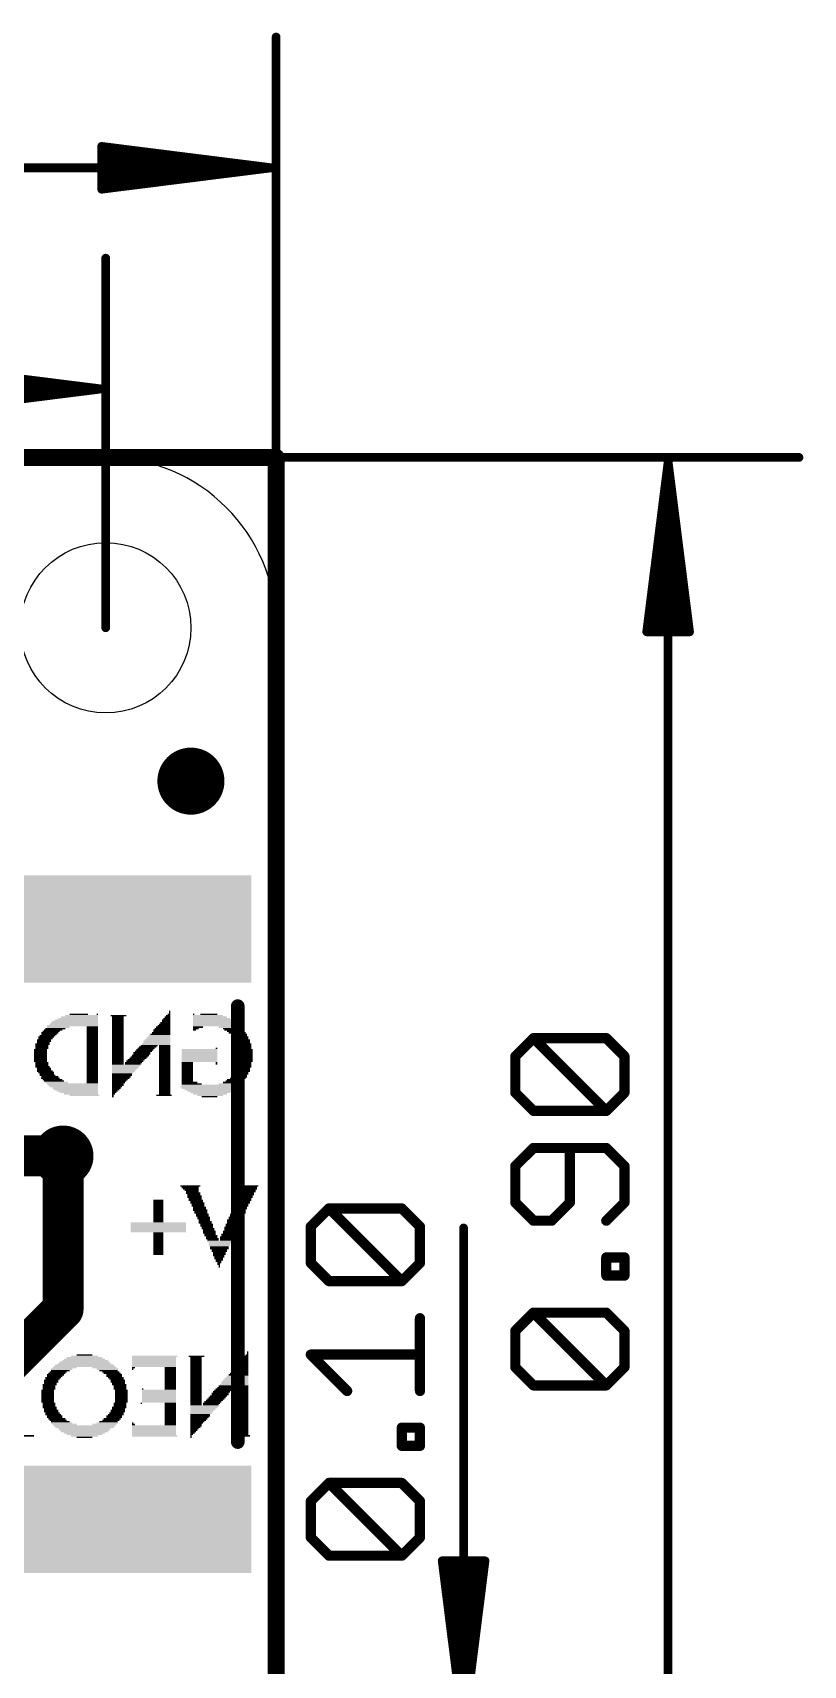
# Model space of a CAD drawing. Extents: x -8.6 to 58.7, y -9 to 29.5.
# Drawn here: x 47.17 to 58.66, y 4.85 to 29.19 of the extents above; entities that cross this region are included whole.
import ezdxf

# ---------------------------------------------------------------- set-up
doc = ezdxf.new("R2010")
doc.units = 0
for name, color, linetype in [('1', 12, 'CONTINUOUS'), ('16', 5, 'CONTINUOUS'), ('18', 110, 'CONTINUOUS'), ('20', 4, 'CONTINUOUS'), ('201', 6, 'CONTINUOUS'), ('21', 40, 'CONTINUOUS'), ('23', 53, 'CONTINUOUS'), ('47', 253, 'CONTINUOUS')]:
    doc.layers.add(name, color=color, linetype=linetype)

# ---------------------------------------------------------------- blocks, each defined once
blk = doc.blocks.new('PIE')
at = {"const_width": 0.5}
blk.add_lwpolyline([(0, -0.25, 1), (0, 0.25, 1), (0, -0.25)], format="xyb", dxfattribs=at)
blk = doc.blocks.new('RECT')
blk.add_solid([(-0.5, -0.5), (0.5, -0.5), (-0.5, 0.5), (0.5, 0.5)])
blk = doc.blocks.new('ROUNDV')
at = {"const_width": 0.5}
blk.add_lwpolyline([(0, -0.25, 1), (0, 0.25, 1), (0, -0.25)], format="xyb", dxfattribs=at)

msp = doc.modelspace()

# ---------------------------------------------------------------- linework, layer by layer
at = {"layer": '1'}
for points, const_width in [([(50.8, 22.86), (0, 22.86)], 0.254), ([(50.8, 0), (50.8, 22.86)], 0.254), ([(46.609, 12.446), (47.625, 12.446)], 0.6096)]:
    msp.add_lwpolyline(points, dxfattribs=dict(at, const_width=const_width))
for points, const_width in [([(50.8635, 22.86, 1), (50.7365, 22.86)], 0.127), ([(50.8, 22.7965, 1), (50.8, 22.9235)], 0.127), ([(47.625, 12.2936, 1), (47.625, 12.5984)], 0.3048)]:
    msp.add_lwpolyline(points, format="xyb", dxfattribs=dict(at, const_width=const_width))
at = {"layer": '16'}
for points, const_width in [([(50.8, 22.86), (0, 22.86)], 0.254), ([(50.8, 0), (50.8, 22.86)], 0.254), ([(47.625, 10.16), (47.625, 12.446)], 0.6096), ([(43.2752, 5.8102), (47.625, 10.16)], 0.6096)]:
    msp.add_lwpolyline(points, dxfattribs=dict(at, const_width=const_width))
for points, const_width in [([(50.8635, 22.86, 1), (50.7365, 22.86)], 0.127), ([(50.8, 22.7965, 1), (50.8, 22.9235)], 0.127), ([(47.7774, 12.446, 1), (47.4726, 12.446)], 0.3048), ([(47.4726, 10.16, 1), (47.7774, 10.16)], 0.3048), ([(47.7328, 10.0522, 1), (47.5172, 10.2678)], 0.3048)]:
    msp.add_lwpolyline(points, format="xyb", dxfattribs=dict(at, const_width=const_width))
at = {"layer": '20'}
for p, q in [((2.54, 22.86), (48.26, 22.86)), ((48.26, 22.86), (2.54, 22.86)), ((50.8, 20.32), (50.8, 2.54)), ((50.8, 2.54), (50.8, 20.32))]:
    msp.add_line(p, q, dxfattribs=at)
msp.add_circle((48.26, 20.32), 1.27, dxfattribs=at)
msp.add_arc((48.26, 20.32), 2.54, 0, 90, dxfattribs=at)
msp.add_arc((48.26, 20.32), 2.54, 0, 90, dxfattribs=at)
at = {"layer": '21', "const_width": 0.2032}
msp.add_lwpolyline([(50.228, 14.68), (50.228, 8.18)], dxfattribs=at)
at = {"layer": '21', "const_width": 0.1016}
for points in [[(50.2788, 14.68, 1), (50.1772, 14.68)], [(50.1772, 8.18, 1), (50.2788, 8.18)]]:
    msp.add_lwpolyline(points, format="xyb", dxfattribs=at)
at = {"layer": '23'}
msp.add_point((49.53, 18.034), dxfattribs=at)
at = {"layer": '47'}
for points, const_width in [([(50.8, 10.541), (50.8, 29.128)], 0.13), ([(50.735, 27.178), (48.2, 27.4972)], 0.13), ([(48.2, 27.4972), (48.2, 26.8588)], 0.13), ([(50.735, 27.178), (48.2, 27.438)], 0.13), ([(50.735, 27.178), (48.2, 27.308)], 0.13), ([(0.065, 27.178), (50.735, 27.178)], 0.13), ([(48.2, 26.8588), (50.735, 27.178)], 0.13), ([(48.2, 27.048), (50.735, 27.178)], 0.13), ([(48.2, 26.918), (50.735, 27.178)], 0.13), ([(48.26, 20.32), (48.26, 25.8309)], 0.13), ([(48.195, 23.8809), (45.66, 24.2002)], 0.13), ([(48.195, 23.8809), (45.66, 24.1409)], 0.13), ([(2.605, 23.8809), (48.195, 23.8809)], 0.13), ([(48.195, 23.8809), (45.66, 24.0109)], 0.13), ([(45.66, 23.5617), (48.195, 23.8809)], 0.13), ([(45.66, 23.7509), (48.195, 23.8809)], 0.13), ([(45.66, 23.6209), (48.195, 23.8809)], 0.13), ([(20.955, 22.86), (58.592, 22.86)], 0.13), ([(56.642, 22.795), (56.3228, 20.26)], 0.13), ([(56.642, 22.795), (56.382, 20.26)], 0.13), ([(56.642, 22.795), (56.512, 20.26)], 0.13), ([(56.642, 0.065), (56.642, 22.795)], 0.13), ([(56.9612, 20.26), (56.642, 22.795)], 0.13), ([(56.772, 20.26), (56.642, 22.795)], 0.13), ([(56.902, 20.26), (56.642, 22.795)], 0.13), ([(56.3228, 20.26), (56.9612, 20.26)], 0.13), ([(54.3643, 13.9312), (54.6355, 14.2024)], 0.1524), ([(54.6355, 14.2024), (55.7201, 14.2024)], 0.1524), ([(55.7201, 13.1177), (54.6355, 14.2024)], 0.1524), ([(55.7201, 14.2024), (55.9913, 13.9312)], 0.1524), ([(54.3643, 13.3889), (54.3643, 13.9312)], 0.1524), ([(55.9913, 13.9312), (55.9913, 13.3889)], 0.1524), ([(54.6355, 13.1177), (54.3643, 13.3889)], 0.1524), ([(55.9913, 13.3889), (55.7201, 13.1177)], 0.1524), ([(55.7201, 13.1177), (54.6355, 13.1177)], 0.1524), ([(54.6355, 12.5652), (54.3643, 12.294)], 0.1524), ([(55.7201, 12.5652), (54.6355, 12.5652)], 0.1524), ([(55.1778, 11.7517), (55.1778, 12.5652)], 0.1524), ([(55.9913, 12.294), (55.7201, 12.5652)], 0.1524), ([(54.3643, 12.294), (54.3643, 11.7517)], 0.1524), ([(55.9913, 11.7517), (55.9913, 12.294)], 0.1524), ([(51.3163, 11.3926), (51.5875, 11.6638)], 0.1524), ([(51.5875, 11.6638), (52.6721, 11.6638)], 0.1524), ([(52.6721, 10.5791), (51.5875, 11.6638)], 0.1524), ([(52.6721, 11.6638), (52.9433, 11.3926)], 0.1524), ([(54.3643, 11.7517), (54.6355, 11.4805)], 0.1524), ([(54.9066, 11.4805), (55.1778, 11.7517)], 0.1524), ([(55.7201, 11.4805), (55.9913, 11.7517)], 0.1524), ([(51.3163, 10.8503), (51.3163, 11.3926)], 0.1524), ([(52.9433, 11.3926), (52.9433, 10.8503)], 0.1524), ([(54.6355, 11.4805), (54.9066, 11.4805)], 0.1524), ([(53.594, 3.875), (53.594, 11.3728)], 0.13), ([(55.7201, 10.662), (55.7201, 10.9331)], 0.1524), ([(55.7201, 10.9331), (55.9913, 10.9331)], 0.1524), ([(55.9913, 10.9331), (55.9913, 10.662)], 0.1524), ([(51.5875, 10.5791), (51.3163, 10.8503)], 0.1524), ([(52.9433, 10.8503), (52.6721, 10.5791)], 0.1524), ([(55.9913, 10.662), (55.7201, 10.662)], 0.1524), ([(52.6721, 10.5791), (51.5875, 10.5791)], 0.1524), ([(52.9433, 8.9419), (52.9433, 10.0266)], 0.1524), ([(54.3643, 9.8383), (54.6355, 10.1095)], 0.1524), ([(54.6355, 10.1095), (55.7201, 10.1095)], 0.1524), ([(55.7201, 9.0248), (54.6355, 10.1095)], 0.1524), ([(55.7201, 10.1095), (55.9913, 9.8383)], 0.1524), ([(54.3643, 9.296), (54.3643, 9.8383)], 0.1524), ([(55.9913, 9.8383), (55.9913, 9.296)], 0.1524), ([(51.8586, 8.9419), (51.3163, 9.4843)], 0.1524), ([(51.3163, 9.4843), (52.9433, 9.4843)], 0.1524), ([(54.6355, 9.0248), (54.3643, 9.296)], 0.1524), ([(55.9913, 9.296), (55.7201, 9.0248)], 0.1524), ([(55.7201, 9.0248), (54.6355, 9.0248)], 0.1524), ([(52.6721, 8.1234), (52.6721, 8.3945)], 0.1524), ([(52.6721, 8.3945), (52.9433, 8.3945)], 0.1524), ([(52.9433, 8.3945), (52.9433, 8.1234)], 0.1524), ([(52.9433, 8.1234), (52.6721, 8.1234)], 0.1524), ([(51.3163, 7.2997), (51.5875, 7.5709)], 0.1524), ([(51.5875, 7.5709), (52.6721, 7.5709)], 0.1524), ([(52.6721, 6.4862), (51.5875, 7.5709)], 0.1524), ([(52.6721, 7.5709), (52.9433, 7.2997)], 0.1524), ([(51.3163, 6.7574), (51.3163, 7.2997)], 0.1524), ([(52.9433, 7.2997), (52.9433, 6.7574)], 0.1524), ([(51.5875, 6.4862), (51.3163, 6.7574)], 0.1524), ([(52.9433, 6.7574), (52.6721, 6.4862)], 0.1524), ([(52.6721, 6.4862), (51.5875, 6.4862)], 0.1524), ([(53.594, 3.875), (53.2748, 6.41)], 0.13), ([(53.2748, 6.41), (53.9132, 6.41)], 0.13), ([(53.594, 3.875), (53.334, 6.41)], 0.13), ([(53.594, 3.875), (53.464, 6.41)], 0.13), ([(53.9132, 6.41), (53.594, 3.875)], 0.13), ([(53.724, 6.41), (53.594, 3.875)], 0.13), ([(53.854, 6.41), (53.594, 3.875)], 0.13)]:
    msp.add_lwpolyline(points, dxfattribs=dict(at, const_width=const_width))
for points, const_width in [([(50.8325, 29.128, 1), (50.7675, 29.128)], 0.065), ([(48.2041, 27.5295, 1), (48.1959, 27.465)], 0.065), ([(48.2325, 27.4972, 1), (48.1675, 27.4972)], 0.065), ([(48.2033, 27.4703, 1), (48.1967, 27.4057)], 0.065), ([(48.2017, 27.3405, 1), (48.1983, 27.2755)], 0.065), ([(48.1983, 27.0805, 1), (48.2017, 27.0155)], 0.065), ([(50.7391, 27.1458, 1), (50.7309, 27.2102)], 0.065), ([(50.7309, 27.1458, 1), (50.7391, 27.2102)], 0.065), ([(50.7383, 27.1457, 1), (50.7317, 27.2103)], 0.065), ([(50.7317, 27.1457, 1), (50.7383, 27.2103)], 0.065), ([(50.7333, 27.1455, 1), (50.7367, 27.2105)], 0.065), ([(50.7367, 27.1455, 1), (50.7333, 27.2105)], 0.065), ([(50.735, 27.1455, 1), (50.735, 27.2105)], 0.065), ([(48.1967, 26.9503, 1), (48.2033, 26.8857)], 0.065), ([(48.1959, 26.891, 1), (48.2041, 26.8265)], 0.065), ([(48.1675, 26.8588, 1), (48.2325, 26.8588)], 0.065), ([(48.2925, 25.8309, 1), (48.2275, 25.8309)], 0.065), ([(48.1991, 23.8487, 1), (48.1909, 23.9132)], 0.065), ([(48.1909, 23.8487, 1), (48.1991, 23.9132)], 0.065), ([(48.1983, 23.8486, 1), (48.1917, 23.9132)], 0.065), ([(48.1917, 23.8486, 1), (48.1983, 23.9132)], 0.065), ([(48.1933, 23.8485, 1), (48.1967, 23.9134)], 0.065), ([(48.1967, 23.8485, 1), (48.1933, 23.9134)], 0.065), ([(48.195, 23.8484, 1), (48.195, 23.9134)], 0.065), ([(58.592, 22.8275, 1), (58.592, 22.8925)], 0.065), ([(56.6745, 22.795, 1), (56.6095, 22.795)], 0.065), ([(56.6742, 22.7991, 1), (56.6098, 22.7909)], 0.065), ([(56.6745, 22.7933, 1), (56.6095, 22.7967)], 0.065), ([(56.6745, 22.7967, 1), (56.6095, 22.7933)], 0.065), ([(56.6743, 22.7983, 1), (56.6097, 22.7917)], 0.065), ([(56.6743, 22.7917, 1), (56.6097, 22.7983)], 0.065), ([(56.6742, 22.7909, 1), (56.6098, 22.7991)], 0.065), ([(48.2275, 20.32, 1), (48.2925, 20.32)], 0.065), ([(56.2905, 20.2641, 1), (56.355, 20.2559)], 0.065), ([(56.3228, 20.2925, 1), (56.3228, 20.2275)], 0.065), ([(56.3497, 20.2633, 1), (56.4143, 20.2567)], 0.065), ([(56.4795, 20.2617, 1), (56.5445, 20.2583)], 0.065), ([(56.7395, 20.2583, 1), (56.8045, 20.2617)], 0.065), ([(56.8697, 20.2567, 1), (56.9343, 20.2633)], 0.065), ([(56.929, 20.2559, 1), (56.9935, 20.2641)], 0.065), ([(56.9612, 20.2275, 1), (56.9612, 20.2925)], 0.065), ([(54.6624, 14.2293, 1), (54.6085, 14.1754)], 0.0762), ([(54.6355, 14.2405, 1), (54.6355, 14.1643)], 0.0762), ([(54.6624, 14.1754, 1), (54.6085, 14.2293)], 0.0762), ([(55.7471, 14.2293, 1), (55.6932, 14.1754)], 0.0762), ([(55.7201, 14.1643, 1), (55.7201, 14.2405)], 0.0762), ([(54.4024, 13.9312, 1), (54.3262, 13.9312)], 0.0762), ([(54.3374, 13.9581, 1), (54.3913, 13.9043)], 0.0762), ([(56.0294, 13.9312, 1), (55.9532, 13.9312)], 0.0762), ([(55.9644, 13.9043, 1), (56.0182, 13.9581)], 0.0762), ([(54.3913, 13.4158, 1), (54.3374, 13.3619)], 0.0762), ([(54.3262, 13.3889, 1), (54.4024, 13.3889)], 0.0762), ([(55.9532, 13.3889, 1), (56.0294, 13.3889)], 0.0762), ([(56.0182, 13.3619, 1), (55.9644, 13.4158)], 0.0762), ([(54.6355, 13.1558, 1), (54.6355, 13.0796)], 0.0762), ([(54.6085, 13.0908, 1), (54.6624, 13.1446)], 0.0762), ([(55.6932, 13.1446, 1), (55.7471, 13.0908)], 0.0762), ([(55.6932, 13.0908, 1), (55.7471, 13.1446)], 0.0762), ([(55.7201, 13.0796, 1), (55.7201, 13.1558)], 0.0762), ([(54.6355, 12.6033, 1), (54.6355, 12.5271)], 0.0762), ([(54.6624, 12.5383, 1), (54.6085, 12.5921)], 0.0762), ([(55.2159, 12.5652, 1), (55.1397, 12.5652)], 0.0762), ([(55.7471, 12.5921, 1), (55.6932, 12.5383)], 0.0762), ([(55.7201, 12.5271, 1), (55.7201, 12.6033)], 0.0762), ([(54.4024, 12.294, 1), (54.3262, 12.294)], 0.0762), ([(54.3374, 12.321, 1), (54.3913, 12.2671)], 0.0762), ([(56.0294, 12.294, 1), (55.9532, 12.294)], 0.0762), ([(55.9644, 12.2671, 1), (56.0182, 12.321)], 0.0762), ([(51.6144, 11.6907, 1), (51.5605, 11.6368)], 0.0762), ([(51.5875, 11.7019, 1), (51.5875, 11.6257)], 0.0762), ([(51.6144, 11.6368, 1), (51.5605, 11.6907)], 0.0762), ([(52.6991, 11.6907, 1), (52.6452, 11.6368)], 0.0762), ([(52.6721, 11.6257, 1), (52.6721, 11.7019)], 0.0762), ([(54.3262, 11.7517, 1), (54.4024, 11.7517)], 0.0762), ([(54.3913, 11.7786, 1), (54.3374, 11.7248)], 0.0762), ([(55.1397, 11.7517, 1), (55.2159, 11.7517)], 0.0762), ([(55.2047, 11.7248, 1), (55.1509, 11.7786)], 0.0762), ([(55.9532, 11.7517, 1), (56.0294, 11.7517)], 0.0762), ([(56.0182, 11.7248, 1), (55.9644, 11.7786)], 0.0762), ([(51.3544, 11.3926, 1), (51.2782, 11.3926)], 0.0762), ([(51.2894, 11.4195, 1), (51.3433, 11.3656)], 0.0762), ([(52.9814, 11.3926, 1), (52.9052, 11.3926)], 0.0762), ([(52.9164, 11.3656, 1), (52.9702, 11.4195)], 0.0762), ([(54.6355, 11.5186, 1), (54.6355, 11.4424)], 0.0762), ([(54.6085, 11.4536, 1), (54.6624, 11.5075)], 0.0762), ([(54.8797, 11.5075, 1), (54.9336, 11.4536)], 0.0762), ([(54.9066, 11.4424, 1), (54.9066, 11.5186)], 0.0762), ([(55.6932, 11.5075, 1), (55.7471, 11.4536)], 0.0762), ([(53.6265, 11.3728, 1), (53.5615, 11.3728)], 0.065), ([(55.7582, 10.9331, 1), (55.682, 10.9331)], 0.0762), ([(55.7201, 10.9712, 1), (55.7201, 10.895)], 0.0762), ([(56.0294, 10.9331, 1), (55.9532, 10.9331)], 0.0762), ([(55.9913, 10.895, 1), (55.9913, 10.9712)], 0.0762), ([(51.3433, 10.8772, 1), (51.2894, 10.8233)], 0.0762), ([(51.2782, 10.8503, 1), (51.3544, 10.8503)], 0.0762), ([(52.9052, 10.8503, 1), (52.9814, 10.8503)], 0.0762), ([(52.9702, 10.8233, 1), (52.9164, 10.8772)], 0.0762), ([(55.7201, 10.7001, 1), (55.7201, 10.6239)], 0.0762), ([(55.9913, 10.6239, 1), (55.9913, 10.7001)], 0.0762), ([(50.7675, 10.541, 1), (50.8325, 10.541)], 0.065), ([(51.5875, 10.6172, 1), (51.5875, 10.541)], 0.0762), ([(51.5605, 10.5521, 1), (51.6144, 10.606)], 0.0762), ([(52.6452, 10.606, 1), (52.6991, 10.5521)], 0.0762), ([(52.6452, 10.5521, 1), (52.6991, 10.606)], 0.0762), ([(52.6721, 10.541, 1), (52.6721, 10.6172)], 0.0762), ([(55.682, 10.662, 1), (55.7582, 10.662)], 0.0762), ([(55.9532, 10.662, 1), (56.0294, 10.662)], 0.0762), ([(52.9814, 10.0266, 1), (52.9052, 10.0266)], 0.0762), ([(54.6624, 10.1364, 1), (54.6085, 10.0825)], 0.0762), ([(54.6355, 10.1476, 1), (54.6355, 10.0714)], 0.0762), ([(54.6624, 10.0825, 1), (54.6085, 10.1364)], 0.0762), ([(55.7471, 10.1364, 1), (55.6932, 10.0825)], 0.0762), ([(55.7201, 10.0714, 1), (55.7201, 10.1476)], 0.0762), ([(54.4024, 9.8383, 1), (54.3262, 9.8383)], 0.0762), ([(54.3374, 9.8652, 1), (54.3913, 9.8114)], 0.0762), ([(56.0294, 9.8383, 1), (55.9532, 9.8383)], 0.0762), ([(55.9644, 9.8114, 1), (56.0182, 9.8652)], 0.0762), ([(51.3433, 9.5112, 1), (51.2894, 9.4573)], 0.0762), ([(51.3163, 9.5224, 1), (51.3163, 9.4462)], 0.0762), ([(52.9433, 9.4462, 1), (52.9433, 9.5224)], 0.0762), ([(54.3913, 9.3229, 1), (54.3374, 9.269)], 0.0762), ([(54.3262, 9.296, 1), (54.4024, 9.296)], 0.0762), ([(55.9532, 9.296, 1), (56.0294, 9.296)], 0.0762), ([(56.0182, 9.269, 1), (55.9644, 9.3229)], 0.0762), ([(51.8317, 8.915, 1), (51.8856, 8.9689)], 0.0762), ([(54.6355, 9.0629, 1), (54.6355, 8.9867)], 0.0762), ([(54.6085, 8.9979, 1), (54.6624, 9.0518)], 0.0762), ([(55.6932, 9.0518, 1), (55.7471, 8.9979)], 0.0762), ([(55.6932, 8.9979, 1), (55.7471, 9.0518)], 0.0762), ([(55.7201, 8.9867, 1), (55.7201, 9.0629)], 0.0762), ([(52.9052, 8.9419, 1), (52.9814, 8.9419)], 0.0762), ([(52.7102, 8.3945, 1), (52.634, 8.3945)], 0.0762), ([(52.6721, 8.4326, 1), (52.6721, 8.3564)], 0.0762), ([(52.9814, 8.3945, 1), (52.9052, 8.3945)], 0.0762), ([(52.9433, 8.3564, 1), (52.9433, 8.4326)], 0.0762), ([(52.6721, 8.1615, 1), (52.6721, 8.0853)], 0.0762), ([(52.634, 8.1234, 1), (52.7102, 8.1234)], 0.0762), ([(52.9052, 8.1234, 1), (52.9814, 8.1234)], 0.0762), ([(52.9433, 8.0853, 1), (52.9433, 8.1615)], 0.0762), ([(51.6144, 7.5978, 1), (51.5605, 7.5439)], 0.0762), ([(51.5875, 7.609, 1), (51.5875, 7.5328)], 0.0762), ([(51.6144, 7.5439, 1), (51.5605, 7.5978)], 0.0762), ([(52.6991, 7.5978, 1), (52.6452, 7.5439)], 0.0762), ([(52.6721, 7.5328, 1), (52.6721, 7.609)], 0.0762), ([(51.3544, 7.2997, 1), (51.2782, 7.2997)], 0.0762), ([(51.2894, 7.3266, 1), (51.3433, 7.2728)], 0.0762), ([(52.9814, 7.2997, 1), (52.9052, 7.2997)], 0.0762), ([(52.9164, 7.2728, 1), (52.9702, 7.3266)], 0.0762), ([(51.3433, 6.7843, 1), (51.2894, 6.7304)], 0.0762), ([(52.9702, 6.7304, 1), (52.9164, 6.7843)], 0.0762), ([(51.2782, 6.7574, 1), (51.3544, 6.7574)], 0.0762), ([(52.9052, 6.7574, 1), (52.9814, 6.7574)], 0.0762), ([(51.5875, 6.5243, 1), (51.5875, 6.4481)], 0.0762), ([(51.5605, 6.4593, 1), (51.6144, 6.5131)], 0.0762), ([(52.6452, 6.5131, 1), (52.6991, 6.4593)], 0.0762), ([(52.6452, 6.4593, 1), (52.6991, 6.5131)], 0.0762), ([(52.6721, 6.4481, 1), (52.6721, 6.5243)], 0.0762), ([(53.307, 6.4141, 1), (53.2425, 6.4059)], 0.065), ([(53.2748, 6.4425, 1), (53.2748, 6.3775)], 0.065), ([(53.3663, 6.4133, 1), (53.3017, 6.4067)], 0.065), ([(53.4965, 6.4117, 1), (53.4315, 6.4083)], 0.065), ([(53.7565, 6.4083, 1), (53.6915, 6.4117)], 0.065), ([(53.8863, 6.4067, 1), (53.8217, 6.4133)], 0.065), ([(53.9455, 6.4059, 1), (53.881, 6.4141)], 0.065), ([(53.9132, 6.3775, 1), (53.9132, 6.4425)], 0.065)]:
    msp.add_lwpolyline(points, format="xyb", dxfattribs=dict(at, const_width=const_width))

# ---------------------------------------------------------------- block references
at = {"layer": '1'}
msp.add_blockref('PIE', (49.53, 18.034), dxfattribs=at)
at = {"layer": '1', "xscale": 3.4, "yscale": 1.6}
for p in [(48.728, 15.83), (48.728, 7.03)]:
    msp.add_blockref('RECT', p, dxfattribs=at)
at = {"layer": '18', "xscale": 0.9064, "yscale": 0.9064}
msp.add_blockref('ROUNDV', (47.625, 12.446), dxfattribs=at)
msp.add_blockref('ROUNDV', (47.625, 12.446), dxfattribs=at)
at = {"layer": '201', "yscale": 0.0212, "rotation": 180}
for p, xscale in [((49.2131, 14.5992), 0.0212), ((47.7638, 14.3876), 0.7617), ((47.5522, 14.3664), 0.3385), ((47.785, 14.4087), 0.7194), ((47.7955, 14.4299), 0.6982), ((47.8061, 14.4511), 0.6771), ((47.8273, 14.4722), 0.6347), ((47.8484, 14.4934), 0.5924), ((47.8696, 14.5145), 0.5501), ((47.9013, 14.5357), 0.4866), ((47.859, 14.5568), 0.2751), ((48.06, 14.3664), 0.1693), ((48.1341, 14.5568), 0.0212), ((48.4514, 14.5357), 0.2327), ((48.4409, 14.5145), 0.1693), ((48.4409, 14.4934), 0.1693), ((48.4409, 14.4722), 0.1693), ((48.4409, 14.4511), 0.1693), ((48.4409, 14.4299), 0.1693), ((48.4409, 14.4087), 0.1693), ((48.4409, 14.3876), 0.1693), ((48.4409, 14.3664), 0.1693), ((49.1179, 14.3664), 0.2116), ((49.1285, 14.3876), 0.1904), ((49.1391, 14.4087), 0.1693), ((49.1497, 14.4299), 0.1481), ((49.1602, 14.4722), 0.127), ((49.1602, 14.4511), 0.127), ((49.1708, 14.4934), 0.1058), ((49.1814, 14.5145), 0.0846), ((49.192, 14.5357), 0.0635), ((49.2026, 14.5568), 0.0423), ((49.2131, 14.578), 0.0212), ((49.5728, 14.5568), 0.0212), ((49.7844, 14.5357), 0.4443), ((49.8161, 14.5145), 0.5078), ((49.8373, 14.4934), 0.5501), ((49.869, 14.4511), 0.6136), ((49.9008, 14.4087), 0.6771), ((49.6363, 14.3664), 0.1481), ((49.8585, 14.4722), 0.5924), ((49.8796, 14.4299), 0.6347), ((49.9114, 14.3876), 0.6982), ((49.795, 14.5568), 0.2539), ((50.1124, 14.3664), 0.3385), ((47.3195, 14.1125), 0.2116), ((47.3406, 14.176), 0.2116), ((47.3406, 14.1548), 0.2116), ((47.3301, 14.1337), 0.1904), ((47.3618, 14.1972), 0.2116), ((47.3724, 14.2183), 0.2327), ((47.3935, 14.2395), 0.2327), ((47.4253, 14.2818), 0.2539), ((47.4147, 14.2606), 0.2327), ((47.4464, 14.3029), 0.2539), ((47.4782, 14.3241), 0.2751), ((47.5099, 14.3453), 0.2962), ((48.06, 14.3453), 0.1693), ((48.06, 14.3241), 0.1693), ((48.06, 14.3029), 0.1693), ((48.06, 14.2818), 0.1693), ((48.06, 14.2606), 0.1693), ((48.06, 14.2395), 0.1693), ((48.06, 14.2183), 0.1693), ((48.06, 14.1972), 0.1693), ((48.06, 14.176), 0.1693), ((48.06, 14.1548), 0.1693), ((48.06, 14.1337), 0.1693), ((48.06, 14.1125), 0.1693), ((48.4409, 14.3453), 0.1693), ((48.4409, 14.3241), 0.1693), ((48.4409, 14.3029), 0.1693), ((48.4409, 14.2818), 0.1693), ((48.4409, 14.2606), 0.1693), ((48.4409, 14.2395), 0.1693), ((48.4409, 14.2183), 0.1693), ((48.4409, 14.1972), 0.1693), ((48.4409, 14.176), 0.1693), ((48.4409, 14.1548), 0.1693), ((48.4409, 14.1337), 0.1693), ((48.4409, 14.1125), 0.1693), ((49.0121, 14.1125), 0.4232), ((49.0227, 14.1548), 0.402), ((49.0227, 14.1337), 0.402), ((49.0333, 14.176), 0.3809), ((49.0439, 14.1972), 0.3597), ((49.0545, 14.2183), 0.3385), ((49.065, 14.2395), 0.3174), ((49.0756, 14.2606), 0.2962), ((49.0862, 14.2818), 0.2751), ((49.0968, 14.3241), 0.2539), ((49.0968, 14.3029), 0.2539), ((49.1073, 14.3453), 0.2327), ((49.5834, 14.3241), 0.0423), ((49.6046, 14.3453), 0.0846), ((50.1547, 14.3453), 0.2962), ((50.1653, 14.3241), 0.2751), ((50.197, 14.3029), 0.2539), ((50.2182, 14.2818), 0.2539), ((50.2499, 14.2606), 0.2327), ((50.2605, 14.2395), 0.2116), ((50.271, 14.2183), 0.2327), ((50.2816, 14.1972), 0.2116), ((50.3028, 14.176), 0.2116), ((50.3028, 14.1548), 0.2116), ((50.3239, 14.1125), 0.2116), ((50.3134, 14.1337), 0.1904), ((47.2877, 14.0279), 0.1904), ((47.2877, 14.0067), 0.1904), ((47.2877, 13.9856), 0.1904), ((47.2877, 13.9644), 0.1904), ((47.2877, 13.9433), 0.1904), ((47.2877, 13.9221), 0.1904), ((47.2877, 13.9009), 0.1904), ((47.2877, 13.8798), 0.1904), ((47.3089, 14.0914), 0.1904), ((47.3089, 14.0702), 0.1904), ((47.3089, 14.049), 0.1904), ((48.06, 14.0914), 0.1693), ((48.06, 14.0702), 0.1693), ((48.06, 14.049), 0.1693), ((48.06, 14.0279), 0.1693), ((48.06, 14.0067), 0.1693), ((48.06, 13.9856), 0.1693), ((48.06, 13.9644), 0.1693), ((48.06, 13.9433), 0.1693), ((48.06, 13.9221), 0.1693), ((48.06, 13.9009), 0.1693), ((48.06, 13.8798), 0.1693), ((48.4409, 14.0914), 0.1693), ((48.4409, 14.0702), 0.1693), ((48.4409, 14.049), 0.1693), ((48.4409, 14.0279), 0.1693), ((48.4409, 14.0067), 0.1693), ((48.4409, 13.9856), 0.1693), ((48.4409, 13.9644), 0.1693), ((48.4409, 13.9433), 0.1693), ((48.4409, 13.9221), 0.1693), ((48.4409, 13.9009), 0.1693), ((48.4409, 13.8798), 0.1693), ((48.7159, 13.8798), 0.2539), ((48.7371, 13.9009), 0.2539), ((48.7582, 13.9221), 0.2539), ((48.7794, 13.9433), 0.2539), ((48.8006, 13.9856), 0.2539), ((48.8006, 13.9644), 0.2539), ((48.8217, 14.0067), 0.2539), ((48.8429, 14.0279), 0.2539), ((48.864, 14.049), 0.2539), ((48.8852, 14.0702), 0.2539), ((48.9063, 14.0914), 0.2539), ((49.1391, 14.0914), 0.1693), ((49.1391, 14.0702), 0.1693), ((49.1391, 14.049), 0.1693), ((49.1391, 14.0279), 0.1693), ((49.1391, 14.0067), 0.1693), ((49.1391, 13.9856), 0.1693), ((49.1391, 13.9644), 0.1693), ((49.1391, 13.9433), 0.1693), ((49.1391, 13.9221), 0.1693), ((49.1391, 13.9009), 0.1693), ((49.1391, 13.8798), 0.1693), ((49.6575, 14.0279), 0.529), ((49.6575, 14.0067), 0.529), ((49.6575, 13.9856), 0.529), ((49.6575, 13.9644), 0.529), ((49.6575, 13.9433), 0.529), ((49.6575, 13.9221), 0.529), ((49.6575, 13.9009), 0.529), ((49.6575, 13.8798), 0.529), ((49.9114, 14.049), 0.0212), ((50.3345, 14.0914), 0.1904), ((50.3345, 14.0702), 0.1904), ((50.3345, 14.049), 0.1904), ((50.3557, 14.0279), 0.1904), ((50.3557, 14.0067), 0.1904), ((50.3557, 13.9856), 0.1904), ((50.3557, 13.9644), 0.1904), ((50.3557, 13.9433), 0.1904), ((50.3557, 13.9221), 0.1904), ((50.3557, 13.9009), 0.1904), ((50.3557, 13.8798), 0.1904), ((47.2877, 13.8586), 0.1904), ((47.3089, 13.8375), 0.1904), ((47.3089, 13.8163), 0.1904), ((47.3089, 13.7951), 0.1904), ((47.3195, 13.774), 0.2116), ((47.3406, 13.7528), 0.2116), ((47.3406, 13.7317), 0.2116), ((47.3512, 13.7105), 0.2327), ((47.3724, 13.6894), 0.2327), ((47.383, 13.6682), 0.2116), ((47.3935, 13.647), 0.2327), ((47.4253, 13.6259), 0.2539), ((48.06, 13.8586), 0.1693), ((48.06, 13.8375), 0.1693), ((48.06, 13.8163), 0.1693), ((48.06, 13.7951), 0.1693), ((48.06, 13.774), 0.1693), ((48.06, 13.7528), 0.1693), ((48.06, 13.7317), 0.1693), ((48.06, 13.7105), 0.1693), ((48.06, 13.6894), 0.1693), ((48.06, 13.6682), 0.1693), ((48.06, 13.647), 0.1693), ((48.06, 13.6259), 0.1693), ((48.4409, 13.8586), 0.1693), ((48.4409, 13.8375), 0.1693), ((48.4409, 13.8163), 0.1693), ((48.5678, 13.7951), 0.4232), ((48.5572, 13.774), 0.402), ((48.5361, 13.7317), 0.3597), ((48.5149, 13.6894), 0.3174), ((48.5043, 13.6682), 0.2962), ((48.5043, 13.647), 0.2962), ((48.5467, 13.7528), 0.3808), ((48.5255, 13.7105), 0.3385), ((48.4938, 13.6259), 0.2751), ((48.6736, 13.8375), 0.2539), ((48.663, 13.8163), 0.2327), ((48.6948, 13.8586), 0.2539), ((49.1391, 13.8586), 0.1693), ((49.1391, 13.8375), 0.1693), ((49.1391, 13.8163), 0.1693), ((49.1391, 13.7951), 0.1693), ((49.1391, 13.774), 0.1693), ((49.1391, 13.7528), 0.1693), ((49.1391, 13.7317), 0.1693), ((49.1391, 13.7105), 0.1693), ((49.1391, 13.6894), 0.1693), ((49.1391, 13.6682), 0.1693), ((49.1391, 13.647), 0.1693), ((49.1391, 13.6259), 0.1693), ((49.4776, 13.8375), 0.1693), ((49.4776, 13.8163), 0.1693), ((49.4776, 13.7951), 0.1693), ((49.4776, 13.774), 0.1693), ((49.4776, 13.7528), 0.1693), ((49.4776, 13.7317), 0.1693), ((49.4776, 13.7105), 0.1693), ((49.4776, 13.6894), 0.1693), ((49.4776, 13.6682), 0.1693), ((49.4776, 13.647), 0.1693), ((49.4776, 13.6259), 0.1693), ((49.6575, 13.8586), 0.529), ((49.9114, 13.8375), 0.0212), ((49.9114, 13.8163), 0.0212), ((50.2499, 13.6259), 0.2327), ((50.271, 13.6682), 0.2327), ((50.2605, 13.647), 0.2116), ((50.2816, 13.6894), 0.2116), ((50.3028, 13.7317), 0.2116), ((50.3028, 13.7105), 0.2116), ((50.3134, 13.7528), 0.1904), ((50.3345, 13.8375), 0.1904), ((50.3345, 13.8163), 0.1904), ((50.3345, 13.7951), 0.1904), ((50.3345, 13.774), 0.1904), ((50.3557, 13.8586), 0.1904), ((47.4358, 13.6047), 0.2751), ((47.4676, 13.5836), 0.2962), ((47.4887, 13.5624), 0.2962), ((47.5311, 13.5412), 0.3385), ((47.7638, 13.5201), 0.7617), ((47.7744, 13.4989), 0.7405), ((47.785, 13.4778), 0.7194), ((47.8061, 13.4566), 0.6771), ((47.8167, 13.4355), 0.6559), ((47.8379, 13.4143), 0.6136), ((47.859, 13.3931), 0.5713), ((48.06, 13.6047), 0.1693), ((48.06, 13.5836), 0.1693), ((48.06, 13.5624), 0.1693), ((48.06, 13.5412), 0.1693), ((48.4832, 13.6047), 0.2539), ((48.462, 13.5624), 0.2116), ((48.4514, 13.5412), 0.1904), ((48.4409, 13.5201), 0.1693), ((48.4409, 13.4989), 0.1693), ((48.4197, 13.4566), 0.127), ((48.4091, 13.4355), 0.1058), ((48.3985, 13.4143), 0.0846), ((48.388, 13.3931), 0.0635), ((48.4726, 13.5836), 0.2327), ((48.4303, 13.4778), 0.1481), ((49.1391, 13.6047), 0.1693), ((49.1391, 13.5836), 0.1693), ((49.1391, 13.5624), 0.1693), ((49.1391, 13.5412), 0.1693), ((49.1391, 13.5201), 0.1693), ((49.1391, 13.4989), 0.1693), ((49.1391, 13.4778), 0.1693), ((49.1391, 13.4566), 0.1693), ((49.1391, 13.4355), 0.1693), ((49.1391, 13.4143), 0.1693), ((49.1391, 13.3931), 0.1693), ((49.8056, 13.4778), 0.8675), ((49.4776, 13.6047), 0.1693), ((49.4776, 13.5836), 0.1693), ((49.4776, 13.5624), 0.1693), ((49.8267, 13.4989), 0.8675), ((49.5411, 13.5201), 0.2962), ((49.795, 13.4566), 0.804), ((49.5094, 13.5412), 0.2327), ((49.8056, 13.4355), 0.7405), ((49.8161, 13.4143), 0.6771), ((49.8161, 13.3931), 0.5924), ((50.1124, 13.5201), 0.3385), ((50.1547, 13.5412), 0.2962), ((50.1758, 13.5624), 0.2539), ((50.197, 13.5836), 0.2539), ((50.2287, 13.6047), 0.2327), ((47.8908, 13.372), 0.5078), ((47.9436, 13.3508), 0.4443), ((48.3668, 13.3508), 0.0212), ((48.3668, 13.3297), 0.0212), ((48.3774, 13.372), 0.0423), ((49.1285, 13.3508), 0.2327), ((49.1391, 13.372), 0.1693), ((49.8161, 13.372), 0.5078), ((49.8161, 13.3508), 0.3809), ((49.8056, 13.3297), 0.2327), ((49.5199, 11.9967), 0.2962), ((49.5199, 11.9755), 0.2539), ((49.5305, 11.9544), 0.2327), ((49.5411, 11.9332), 0.2116), ((50.398, 11.9967), 0.2751), ((50.3768, 11.9332), 0.2327), ((50.398, 11.9755), 0.2327), ((50.398, 11.9544), 0.2327), ((49.0439, 11.7851), 0.1481), ((49.0439, 11.764), 0.1481), ((49.0439, 11.7428), 0.1481), ((49.0439, 11.7216), 0.1481), ((49.0439, 11.7005), 0.1481), ((49.0439, 11.6793), 0.1481), ((49.5622, 11.8909), 0.2116), ((49.5517, 11.9121), 0.1904), ((49.5728, 11.8697), 0.1904), ((49.5834, 11.8486), 0.2116), ((49.5834, 11.8274), 0.2116), ((49.594, 11.8063), 0.1904), ((49.6046, 11.7851), 0.2116), ((49.6151, 11.764), 0.1904), ((49.6257, 11.7428), 0.2116), ((49.6363, 11.7216), 0.1904), ((49.6363, 11.7005), 0.1904), ((49.6575, 11.6793), 0.1904), ((50.2605, 11.6793), 0.2116), ((50.2816, 11.7216), 0.2116), ((50.2816, 11.7005), 0.2116), ((50.3028, 11.764), 0.2116), ((50.3028, 11.7428), 0.2116), ((50.3134, 11.7851), 0.2327), ((50.3239, 11.8063), 0.2116), ((50.3345, 11.8274), 0.2327), ((50.3451, 11.8486), 0.2116), ((50.3557, 11.8909), 0.2327), ((50.3557, 11.8697), 0.2327), ((50.3768, 11.9121), 0.2327), ((49.0439, 11.4466), 0.8252), ((49.0439, 11.6582), 0.1481), ((49.0439, 11.637), 0.1481), ((49.0439, 11.6159), 0.1481), ((49.0439, 11.5947), 0.1481), ((49.0439, 11.5735), 0.1481), ((49.0439, 11.5524), 0.1481), ((49.0439, 11.5312), 0.1481), ((49.0439, 11.5101), 0.1481), ((49.0439, 11.4889), 0.1481), ((49.0439, 11.4677), 0.1481), ((49.668, 11.637), 0.2116), ((49.6575, 11.6582), 0.1904), ((49.6786, 11.6159), 0.1904), ((49.6786, 11.5947), 0.1904), ((49.6998, 11.5735), 0.1904), ((49.6998, 11.5524), 0.1904), ((49.7209, 11.5312), 0.1904), ((49.7209, 11.5101), 0.1904), ((49.7315, 11.4889), 0.1693), ((49.7421, 11.4677), 0.1904), ((49.7421, 11.4466), 0.1904), ((50.1758, 11.4889), 0.2116), ((50.1758, 11.4677), 0.2116), ((50.1653, 11.4466), 0.1904), ((50.197, 11.5312), 0.2116), ((50.197, 11.5101), 0.2116), ((50.2182, 11.5735), 0.2116), ((50.2182, 11.5524), 0.2116), ((50.2393, 11.637), 0.2116), ((50.2393, 11.6159), 0.2116), ((50.2393, 11.5947), 0.2116), ((50.2605, 11.6582), 0.2116), ((49.0439, 11.4254), 0.8252), ((49.0439, 11.4043), 0.8252), ((49.0439, 11.3831), 0.8252), ((49.0439, 11.362), 0.8252), ((49.0439, 11.3408), 0.8252), ((49.0439, 11.3196), 0.8252), ((49.0439, 11.2985), 0.1481), ((49.0439, 11.2773), 0.1481), ((49.0439, 11.2562), 0.1481), ((49.0439, 11.235), 0.1481), ((49.0439, 11.2138), 0.1481), ((49.0439, 11.1927), 0.1481), ((49.7632, 11.4254), 0.1904), ((49.7632, 11.4043), 0.1904), ((49.7738, 11.3831), 0.1693), ((49.7844, 11.362), 0.1904), ((49.795, 11.3408), 0.1693), ((49.8056, 11.3196), 0.1904), ((49.8056, 11.2985), 0.1904), ((49.8161, 11.2773), 0.1693), ((49.8267, 11.2562), 0.1904), ((49.8373, 11.235), 0.1693), ((49.8479, 11.2138), 0.1904), ((49.8585, 11.1927), 0.1693), ((50.0595, 11.235), 0.1904), ((50.0595, 11.2138), 0.1904), ((50.0595, 11.1927), 0.1904), ((50.0806, 11.2773), 0.1904), ((50.0806, 11.2562), 0.1904), ((50.1018, 11.3196), 0.1904), ((50.1018, 11.2985), 0.1904), ((50.1335, 11.3831), 0.2116), ((50.1229, 11.362), 0.1904), ((50.1229, 11.3408), 0.1904), ((50.1547, 11.4254), 0.2116), ((50.1441, 11.4043), 0.1904), ((49.0439, 11.1715), 0.1481), ((49.0439, 11.1504), 0.1481), ((49.0439, 11.1292), 0.1481), ((49.0439, 11.1081), 0.1481), ((49.0439, 11.0869), 0.1481), ((49.0439, 11.0657), 0.1481), ((49.0439, 11.0446), 0.1481), ((49.0439, 11.0234), 0.1481), ((49.0439, 11.0023), 0.1481), ((49.0439, 10.9811), 0.1481), ((49.9537, 11.1715), 0.3597), ((49.9642, 11.1504), 0.3385), ((49.9537, 11.1292), 0.3174), ((49.9537, 11.1081), 0.3174), ((49.9537, 11.0869), 0.2751), ((49.9537, 11.0657), 0.2751), ((49.9537, 11.0446), 0.2327), ((49.9537, 11.0234), 0.2327), ((49.9431, 10.9599), 0.1693), ((49.9537, 11.0023), 0.1904), ((49.9537, 10.9811), 0.1904), ((49.9537, 10.9388), 0.1481), ((49.9431, 10.9176), 0.127), ((49.9537, 10.8965), 0.1058), ((49.9431, 10.8753), 0.0846), ((49.9537, 10.8542), 0.0635), ((49.9431, 10.833), 0.0423), ((49.9537, 10.8118), 0.0212), ((49.9537, 10.7907), 0.0212), ((50.3768, 9.5212), 0.0212), ((50.3768, 9.5), 0.0212), ((47.6051, 9.2673), 0.3174), ((47.584, 9.2461), 0.2751), ((47.6474, 9.2885), 0.3597), ((47.9436, 9.3096), 0.9098), ((47.9436, 9.3308), 0.8675), ((47.9436, 9.3519), 0.7829), ((47.9436, 9.3731), 0.7405), ((47.9542, 9.3942), 0.6771), ((47.9436, 9.4154), 0.6136), ((47.9436, 9.4366), 0.529), ((47.9436, 9.4577), 0.402), ((47.9436, 9.4789), 0.2327), ((48.2399, 9.2885), 0.3597), ((48.2822, 9.2673), 0.3174), ((48.3033, 9.2461), 0.2751), ((48.663, 9.2673), 0.0212), ((48.991, 9.4577), 0.6771), ((48.9804, 9.4366), 0.6559), ((48.9804, 9.4154), 0.6559), ((48.9804, 9.3942), 0.6559), ((48.9804, 9.3731), 0.6559), ((48.9804, 9.3519), 0.6559), ((48.9804, 9.3308), 0.6559), ((48.9804, 9.3096), 0.6559), ((48.6736, 9.2885), 0.0423), ((49.2237, 9.2885), 0.1693), ((49.2237, 9.2673), 0.1693), ((49.2237, 9.2461), 0.1693), ((49.6151, 9.4577), 0.2327), ((49.6046, 9.4366), 0.1693), ((49.6046, 9.4154), 0.1693), ((49.6046, 9.3942), 0.1693), ((49.6046, 9.3731), 0.1693), ((49.6046, 9.3519), 0.1693), ((49.6046, 9.3308), 0.1693), ((49.6046, 9.3096), 0.1693), ((49.6046, 9.2885), 0.1693), ((49.6046, 9.2673), 0.1693), ((49.6046, 9.2461), 0.1693), ((50.2605, 9.2461), 0.2539), ((50.271, 9.2673), 0.2327), ((50.2816, 9.2885), 0.2116), ((50.2922, 9.3096), 0.1904), ((50.3028, 9.3308), 0.1693), ((50.3134, 9.3519), 0.1481), ((50.3239, 9.3942), 0.127), ((50.3239, 9.3731), 0.127), ((50.3345, 9.4154), 0.1058), ((50.3451, 9.4366), 0.0846), ((50.3557, 9.4577), 0.0635), ((50.3663, 9.4789), 0.0423), ((47.4253, 9.0346), 0.2116), ((47.4147, 9.0134), 0.1904), ((47.4464, 9.098), 0.2116), ((47.4464, 9.0769), 0.2116), ((47.4358, 9.0557), 0.1904), ((47.4676, 9.1192), 0.2116), ((47.4782, 9.1403), 0.2327), ((47.5099, 9.1827), 0.2539), ((47.4993, 9.1615), 0.2327), ((47.5311, 9.2038), 0.2539), ((47.5522, 9.225), 0.2539), ((48.3351, 9.225), 0.2539), ((48.3562, 9.2038), 0.2539), ((48.388, 9.1827), 0.2327), ((48.388, 9.1615), 0.2327), ((48.4091, 9.1403), 0.2327), ((48.4197, 9.1192), 0.2116), ((48.4409, 9.098), 0.2116), ((48.4409, 9.0769), 0.2116), ((48.4514, 9.0557), 0.1904), ((48.462, 9.0346), 0.2116), ((48.4726, 9.0134), 0.1904), ((49.2237, 9.225), 0.1693), ((49.2237, 9.2038), 0.1693), ((49.2237, 9.1827), 0.1693), ((49.2237, 9.1615), 0.1693), ((49.2237, 9.1403), 0.1693), ((49.2237, 9.1192), 0.1693), ((49.2237, 9.098), 0.1693), ((49.2237, 9.0769), 0.1693), ((49.2237, 9.0557), 0.1693), ((49.2237, 9.0346), 0.1693), ((49.2237, 9.0134), 0.1693), ((49.6046, 9.225), 0.1693), ((49.6046, 9.2038), 0.1693), ((49.6046, 9.1827), 0.1693), ((49.6046, 9.1615), 0.1693), ((49.6046, 9.1403), 0.1693), ((49.6046, 9.1192), 0.1693), ((49.6046, 9.098), 0.1693), ((49.6046, 9.0769), 0.1693), ((49.6046, 9.0557), 0.1693), ((49.6046, 9.0346), 0.1693), ((49.6046, 9.0134), 0.1693), ((50.07, 9.0134), 0.2539), ((50.1758, 9.0346), 0.4232), ((50.1864, 9.0769), 0.402), ((50.1864, 9.0557), 0.402), ((50.197, 9.098), 0.3808), ((50.2076, 9.1192), 0.3597), ((50.2182, 9.1403), 0.3385), ((50.2287, 9.1615), 0.3174), ((50.2393, 9.1827), 0.2962), ((50.2499, 9.2038), 0.2751), ((50.2605, 9.225), 0.2539), ((50.3028, 9.0134), 0.1693), ((47.3935, 8.9499), 0.1904), ((47.3935, 8.9288), 0.1904), ((47.3935, 8.9076), 0.1904), ((47.3935, 8.8864), 0.1904), ((47.3935, 8.8653), 0.1904), ((47.3935, 8.8441), 0.1904), ((47.3935, 8.823), 0.1904), ((47.3935, 8.8018), 0.1904), ((47.3935, 8.7807), 0.1904), ((47.4147, 8.9922), 0.1904), ((47.4147, 8.9711), 0.1904), ((47.4147, 8.7595), 0.1904), ((48.4726, 8.9922), 0.1904), ((48.4726, 8.9711), 0.1904), ((48.4726, 8.7595), 0.1904), ((48.4938, 8.9499), 0.1904), ((48.4938, 8.9288), 0.1904), ((48.4938, 8.9076), 0.1904), ((48.4938, 8.8864), 0.1904), ((48.4938, 8.8653), 0.1904), ((48.4938, 8.8441), 0.1904), ((48.4938, 8.823), 0.1904), ((48.4938, 8.8018), 0.1904), ((48.4938, 8.7807), 0.1904), ((48.79, 8.7595), 0.0212), ((48.8111, 8.9711), 0.0212), ((49.0545, 8.9499), 0.5078), ((49.0545, 8.9288), 0.5078), ((49.0545, 8.9076), 0.5078), ((49.0545, 8.8864), 0.5078), ((49.0545, 8.8653), 0.5078), ((49.0545, 8.8441), 0.5078), ((49.0545, 8.823), 0.5078), ((49.0545, 8.8018), 0.5078), ((49.0545, 8.7807), 0.5078), ((49.2237, 8.9922), 0.1693), ((49.2237, 8.9711), 0.1693), ((49.2237, 8.7595), 0.1693), ((49.6046, 8.9922), 0.1693), ((49.6046, 8.9711), 0.1693), ((49.6046, 8.9499), 0.1693), ((49.6046, 8.9288), 0.1693), ((49.6046, 8.9076), 0.1693), ((49.6046, 8.8864), 0.1693), ((49.6046, 8.8653), 0.1693), ((49.6046, 8.8441), 0.1693), ((49.6046, 8.823), 0.1693), ((49.6046, 8.8018), 0.1693), ((49.6046, 8.7807), 0.1693), ((49.6046, 8.7595), 0.1693), ((49.8373, 8.7595), 0.2539), ((49.8585, 8.7807), 0.2539), ((49.8796, 8.8018), 0.2539), ((49.9008, 8.823), 0.2539), ((49.9219, 8.8441), 0.2539), ((49.9431, 8.8653), 0.2539), ((49.9643, 8.9076), 0.2539), ((49.9643, 8.8864), 0.2539), ((49.9854, 8.9288), 0.2539), ((50.0066, 8.9499), 0.2539), ((50.0277, 8.9711), 0.2539), ((50.0489, 8.9922), 0.2539), ((50.3028, 8.9922), 0.1693), ((50.3028, 8.9711), 0.1693), ((50.3028, 8.9499), 0.1693), ((50.3028, 8.9288), 0.1693), ((50.3028, 8.9076), 0.1693), ((50.3028, 8.8864), 0.1693), ((50.3028, 8.8653), 0.1693), ((50.3028, 8.8441), 0.1693), ((50.3028, 8.823), 0.1693), ((50.3028, 8.8018), 0.1693), ((50.3028, 8.7807), 0.1693), ((50.3028, 8.7595), 0.1693), ((47.4147, 8.7383), 0.1904), ((47.4147, 8.7172), 0.1904), ((47.4253, 8.696), 0.2116), ((47.4358, 8.6749), 0.1904), ((47.4464, 8.6537), 0.2116), ((47.4464, 8.6325), 0.2116), ((47.4676, 8.6114), 0.2116), ((47.4782, 8.5902), 0.2327), ((47.4993, 8.5691), 0.2327), ((47.4993, 8.5479), 0.2327), ((47.5311, 8.5268), 0.2539), ((48.3562, 8.5268), 0.2539), ((48.388, 8.5691), 0.2327), ((48.388, 8.5479), 0.2327), ((48.4091, 8.5902), 0.2327), ((48.4197, 8.6114), 0.2116), ((48.4409, 8.6537), 0.2116), ((48.4409, 8.6325), 0.2116), ((48.462, 8.696), 0.2116), ((48.4514, 8.6749), 0.1904), ((48.4726, 8.7383), 0.1904), ((48.4726, 8.7172), 0.1904), ((49.2237, 8.7383), 0.1693), ((49.2237, 8.7172), 0.1693), ((49.2237, 8.696), 0.1693), ((49.2237, 8.6749), 0.1693), ((49.2237, 8.6537), 0.1693), ((49.2237, 8.6325), 0.1693), ((49.2237, 8.6114), 0.1693), ((49.2237, 8.5902), 0.1693), ((49.2237, 8.5691), 0.1693), ((49.2237, 8.5479), 0.1693), ((49.2237, 8.5268), 0.1693), ((49.6046, 8.7383), 0.1693), ((49.7315, 8.7172), 0.4232), ((49.7209, 8.696), 0.402), ((49.6786, 8.6114), 0.3174), ((49.668, 8.5902), 0.2962), ((49.668, 8.5691), 0.2962), ((49.7104, 8.6749), 0.3808), ((49.6998, 8.6537), 0.3597), ((49.6892, 8.6325), 0.3385), ((49.6575, 8.5479), 0.2751), ((49.6469, 8.5268), 0.2539), ((49.8267, 8.7383), 0.2327), ((50.3028, 8.7383), 0.1693), ((50.3028, 8.7172), 0.1693), ((50.3028, 8.696), 0.1693), ((50.3028, 8.6749), 0.1693), ((50.3028, 8.6537), 0.1693), ((50.3028, 8.6325), 0.1693), ((50.3028, 8.6114), 0.1693), ((50.3028, 8.5902), 0.1693), ((50.3028, 8.5691), 0.1693), ((50.3028, 8.5479), 0.1693), ((50.3028, 8.5268), 0.1693), ((47.0867, 8.2729), 0.2116), ((47.5522, 8.5056), 0.2539), ((47.6051, 8.4633), 0.3174), ((47.584, 8.4844), 0.2751), ((47.6474, 8.4421), 0.3597), ((47.9436, 8.421), 0.9098), ((47.9436, 8.3998), 0.8675), ((47.9436, 8.3786), 0.7829), ((47.9436, 8.3575), 0.7405), ((47.9436, 8.3363), 0.6982), ((47.9436, 8.3152), 0.6136), ((47.9436, 8.294), 0.529), ((47.9436, 8.2729), 0.402), ((48.2399, 8.4421), 0.3597), ((48.2822, 8.4633), 0.3174), ((48.3033, 8.4844), 0.2751), ((48.3351, 8.5056), 0.2539), ((48.663, 8.4633), 0.0212), ((48.6736, 8.4421), 0.0423), ((48.9804, 8.421), 0.6559), ((48.9804, 8.3998), 0.6559), ((48.9804, 8.3786), 0.6559), ((48.9804, 8.3575), 0.6559), ((48.9804, 8.3363), 0.6559), ((48.9804, 8.3152), 0.6559), ((48.9804, 8.294), 0.6559), ((48.991, 8.2729), 0.6771), ((49.2237, 8.5056), 0.1693), ((49.2237, 8.4844), 0.1693), ((49.2237, 8.4633), 0.1693), ((49.2237, 8.4421), 0.1693), ((49.6257, 8.4844), 0.2116), ((49.6151, 8.4633), 0.1904), ((49.6046, 8.4421), 0.1693), ((49.6046, 8.421), 0.1693), ((49.5834, 8.3786), 0.127), ((49.5728, 8.3575), 0.1058), ((49.5622, 8.3363), 0.0846), ((49.5517, 8.3152), 0.0635), ((49.5305, 8.2729), 0.0212), ((49.6363, 8.5056), 0.2327), ((49.594, 8.3998), 0.1481), ((49.5411, 8.294), 0.0423), ((50.2922, 8.2729), 0.2327), ((50.3028, 8.5056), 0.1693), ((50.3028, 8.4844), 0.1693), ((50.3028, 8.4633), 0.1693), ((50.3028, 8.4421), 0.1693), ((50.3028, 8.421), 0.1693), ((50.3028, 8.3998), 0.1693), ((50.3028, 8.3786), 0.1693), ((50.3028, 8.3575), 0.1693), ((50.3028, 8.3363), 0.1693), ((50.3028, 8.3152), 0.1693), ((50.3028, 8.294), 0.1693), ((47.9436, 8.2517), 0.2327), ((49.5305, 8.2517), 0.0212)]:
    msp.add_blockref('RECT', p, dxfattribs=dict(at, xscale=xscale))

doc.saveas('drawing.dxf')
